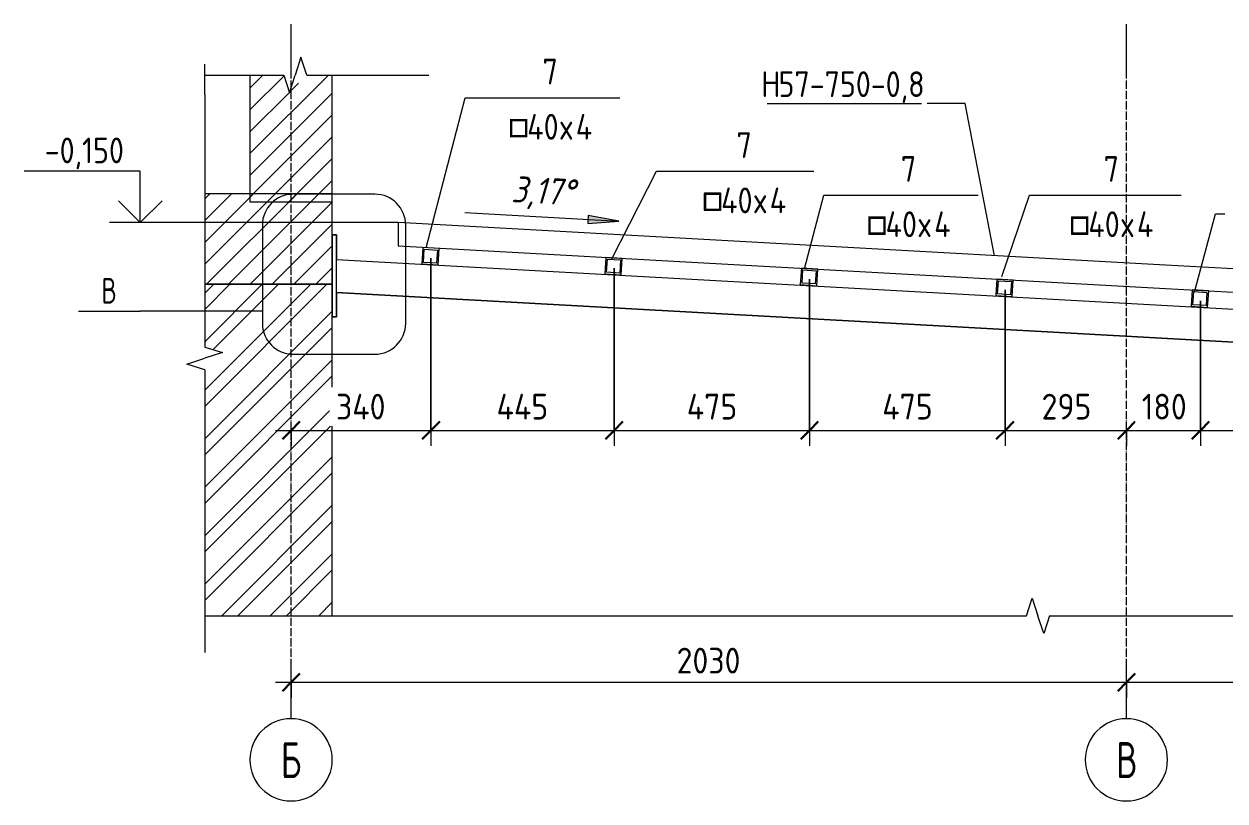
# Model space of a CAD drawing. Header units: millimetres. Extents: x 1343 to 81479, y -38120 to 27770.
# Drawn here: x 19838 to 22756, y -1556 to 332 of the extents above; entities that cross this region are included whole.
import ezdxf

# ---------------------------------------------------------------- set-up
doc = ezdxf.new("R2010")
doc.units = ezdxf.units.MM
doc.linetypes.add('02 Штрихпунктирная _20 мм_', pattern=[25, 20, -2.5, 0, -2.5])
for name, color, linetype, lineweight in [('AA_Dim', 7, 'Continuous', 9), ('AA_Dim-25', 7, 'Continuous', 9), ('AA_Oformlenie', 7, 'Continuous', 9), ('AA_Vinoska', 7, 'Continuous', 9), ('AA_Visotnaya otmetka', 7, 'Continuous', 9), ('AF_Balki', 7, 'Continuous', 20), ('AF_Perekritie', 7, 'Continuous', 9), ('AF_Perekritie_Опалубка_Существующая', 253, 'Continuous', 20), ('AF_Pokritie', 7, 'Continuous', 9), ('AF_Stena', 7, 'Continuous', 9), ('AF_Stena_Опалубка_Существующая', 253, 'Continuous', 20), ('Gen_Dim', 7, 'Continuous', 9), ('Gen_Fragment', 7, 'Continuous', 9), ('Оси', 7, 'Continuous', 9)]:
    doc.layers.add(name, color=color, linetype=linetype, lineweight=lineweight)
doc.styles.add('ISOCPEUR', font='isocpeur.TTF', dxfattribs={"width": 0.85, "height": 62.5})
doc.styles.add('ISOCPEUR_1', font='isocpeur.TTF', dxfattribs={"width": 0.7, "height": 62.5})
doc.styles.add('ISOCPEUR_2', font='isocpeur.TTF', dxfattribs={"width": 0.7, "height": 87.5})
doc.styles.add('ISOCPEUR_3', font='isocpeur.TTF', dxfattribs={"width": 0.9, "height": 62.5})
doc.styles.add('ISOCPEUR_4', font='isocpeur.TTF', dxfattribs={"width": 0.85, "height": 62.5})
doc.styles.add('ISOCPEUR_I', font='isocpeui.ttf', dxfattribs={"width": 0.85, "height": 63.701923})
doc.dimstyles.new('05_Округл_5мм__непрозр_', dxfattribs={"dimscale": 304.8, "dimtxt": 62.672186, "dimasz": 0.139436, "dimexe": 0.123031, "dimexo": 0.082021, "dimgap": 0.024606, "dimtad": 1, "dimdec": 0, "dimrnd": 5, "dimdsep": 46, "dimtxsty": 'ISOCPEUR_3', "dimblk1": 'OBLIQUE', "dimblk2": 'OBLIQUE', "dimsah": 1, "dimcen": 0.09, "dimdle": 0.123031, "dimazin": 0, "dimtfac": 1, "dimtdec": 4, "dimtix": 1, "dimtmove": 0, "dimatfit": 3, "dimfxl": 1, "dimtvp": 1, "dimtfill": 1, "dimtolj": 1, "dimtzin": 0, "dimlwd": 18, "dimlwe": 18, "dimarcsym": 2})
doc.dimstyles.new('05_Округл_5мм__прозр_', dxfattribs={"dimscale": 304.8, "dimtxt": 62.672186, "dimasz": 0.139436, "dimexe": 0.123031, "dimexo": 0.082021, "dimgap": 0.008202, "dimtad": 1, "dimdec": 0, "dimrnd": 5, "dimdsep": 46, "dimtxsty": 'ISOCPEUR_3', "dimblk1": 'OBLIQUE', "dimblk2": 'OBLIQUE', "dimsah": 1, "dimcen": 0.09, "dimdle": 0.123031, "dimazin": 0, "dimtfac": 1, "dimtdec": 4, "dimtix": 1, "dimtmove": 0, "dimatfit": 3, "dimfxl": 1, "dimtvp": 1, "dimtolj": 1, "dimtzin": 0, "dimlwd": 18, "dimlwe": 18, "dimarcsym": 2})
pattern_1 = [(45, (22773.86, -300), (-26.5165, 26.5165), [])]

# ---------------------------------------------------------------- blocks, each defined once
blk = doc.blocks.new('253_Профиль гнутый сварной квадратный _НесКаркас_Балка_ - Балка_80х6-4080235-КР_РЗ_Км_3')
at = {"layer": 'AF_Balki'}
for p, q in [((-23010.1, -239.6), (-19273, -446.7)), ((-23010.1, -239.6), (-19273, -446.7)), ((-19510.6, -513.6), (-23010.1, -319.8)), ((-23010.1, -319.8), (-19510.6, -513.6)), ((-19277.4, -526.6), (-19273, -446.7)), ((-19273, -446.7), (-19277.4, -526.6)), ((-19273.3, -452.7), (-19277.1, -520.6)), ((-19277.1, -520.6), (-19273.3, -452.7)), ((-19277.4, -526.6), (-19445, -517.3)), ((-19445, -517.3), (-19277.4, -526.6))]:
    blk.add_line(p, q, dxfattribs=at)
blk = doc.blocks.new('354_Прокат Лист _НесКаркас_РабПлоск_ - 354_Прокат Лист _НесКаркас_РабПлоск_-4002182-КР_РЗ_Км_3')
at = {"layer": 'AF_Balki'}
for p, q in [((-19385.1, -860), (-19585.1, -860)), ((-19585.1, -860), (-19585.1, -870)), ((-19585.1, -870), (-19385.1, -870)), ((-19385.1, -870), (-19385.1, -860))]:
    blk.add_line(p, q, dxfattribs=at)
blk = doc.blocks.new('253_Профиль гнутый сварной квадратный _НесКаркас_Балка_ - Балка_80х6-4080535-КР_РЗ_Км_3')
at = {"layer": 'AF_Balki'}
for p, q in [((-23010.1, -239.6), (-19273, -446.7)), ((-23010.1, -239.6), (-19273, -446.7)), ((-19510.6, -513.6), (-23010.1, -319.8)), ((-23010.1, -319.8), (-19510.6, -513.6)), ((-19277.4, -526.6), (-19273, -446.7)), ((-19273, -446.7), (-19277.4, -526.6)), ((-19273.3, -452.7), (-19277.1, -520.6)), ((-19277.1, -520.6), (-19273.3, -452.7)), ((-19277.4, -526.6), (-19445, -517.3)), ((-19445, -517.3), (-19277.4, -526.6))]:
    blk.add_line(p, q, dxfattribs=at)
blk = doc.blocks.new('354_Прокат Лист _НесКаркас_РабПлоск_ - 354_Прокат Лист _НесКаркас_РабПлоск_-V10-КР_РЗ_Км_3')
at = {"layer": 'AF_Balki'}
for p, q in [((-23020.1, -379.6), (-23020.1, -179.6)), ((-23020.1, -179.6), (-23010.1, -179.6)), ((-23010.1, -179.6), (-23020.1, -179.6)), ((-23020.1, -179.6), (-23020.1, -379.6)), ((-23010.1, -179.6), (-23010.1, -239.6)), ((-23010.1, -239.6), (-23010.1, -179.6)), ((-23010.1, -319.8), (-23010.1, -379.6)), ((-23010.1, -379.6), (-23010.1, -319.8)), ((-23010.1, -379.6), (-23020.1, -379.6)), ((-23020.1, -379.6), (-23010.1, -379.6))]:
    blk.add_line(p, q, dxfattribs=at)
blk = doc.blocks.new('253_Профиль гнутый сварной квадратный _НесКаркас_Балка_ - Балка_40х4-4135807-КР_РЗ_Км_3')
at = {"layer": 'AF_Balki'}
for p, q in [((-20930, -313.7), (-20932.7, -353.6)), ((-20890.1, -316.3), (-20930, -313.7)), ((-20928.4, -349.8), (-20926.3, -317.9)), ((-20926.3, -317.9), (-20894.4, -320.1)), ((-20894.4, -320.1), (-20896.5, -352)), ((-20892.8, -356.2), (-20890.1, -316.3)), ((-20896.5, -352), (-20928.4, -349.8)), ((-20932.7, -353.6), (-20892.8, -356.2))]:
    blk.add_line(p, q, dxfattribs=at)
blk = doc.blocks.new('253_Профиль гнутый сварной квадратный _НесКаркас_Балка_ - Балка_40х4-4135808-КР_РЗ_Км_3')
at = {"layer": 'AF_Balki'}
for p, q in [((-21405, -287.3), (-21407.7, -327.3)), ((-21365.1, -290), (-21405, -287.3)), ((-21403.4, -323.5), (-21401.3, -291.6)), ((-21401.3, -291.6), (-21369.4, -293.7)), ((-21367.8, -329.9), (-21365.1, -290)), ((-21369.4, -293.7), (-21371.5, -325.7)), ((-21407.7, -327.3), (-21367.8, -329.9)), ((-21371.5, -325.7), (-21403.4, -323.5))]:
    blk.add_line(p, q, dxfattribs=at)
blk = doc.blocks.new('253_Профиль гнутый сварной квадратный _НесКаркас_Балка_ - Балка_40х4-4135809-КР_РЗ_Км_3')
at = {"layer": 'AF_Balki'}
for p, q in [((-21880, -261), (-21882.7, -300.9)), ((-21840.1, -263.7), (-21880, -261)), ((-21878.4, -297.2), (-21876.3, -265.3)), ((-21876.3, -265.3), (-21844.4, -267.4)), ((-21844.4, -267.4), (-21846.5, -299.4)), ((-21842.8, -303.6), (-21840.1, -263.7)), ((-21882.7, -300.9), (-21842.8, -303.6)), ((-21846.5, -299.4), (-21878.4, -297.2))]:
    blk.add_line(p, q, dxfattribs=at)
blk = doc.blocks.new('253_Профиль гнутый сварной квадратный _НесКаркас_Балка_ - Балка_40х4-4135810-КР_РЗ_Км_3')
at = {"layer": 'AF_Balki'}
for p, q in [((-22355, -234.7), (-22357.7, -274.6)), ((-22315.1, -237.4), (-22355, -234.7)), ((-22353.4, -270.9), (-22351.3, -239)), ((-22351.3, -239), (-22319.4, -241.1)), ((-22319.4, -241.1), (-22321.5, -273)), ((-22317.8, -277.3), (-22315.1, -237.4)), ((-22357.7, -274.6), (-22317.8, -277.3)), ((-22321.5, -273), (-22353.4, -270.9))]:
    blk.add_line(p, q, dxfattribs=at)
blk = doc.blocks.new('253_Профиль гнутый сварной квадратный _НесКаркас_Балка_ - Балка_40х4-4082985-КР_РЗ_Км_3')
at = {"layer": 'AF_Balki'}
for p, q in [((-22800, -210.6), (-22802.7, -250.5)), ((-22760.1, -213.3), (-22800, -210.6)), ((-22798.4, -246.8), (-22796.3, -214.9)), ((-22796.3, -214.9), (-22764.4, -217)), ((-22764.4, -217), (-22766.5, -248.9)), ((-22762.8, -253.2), (-22760.1, -213.3)), ((-22802.7, -250.5), (-22762.8, -253.2)), ((-22766.5, -248.9), (-22798.4, -246.8))]:
    blk.add_line(p, q, dxfattribs=at)
blk = doc.blocks.new('011_ЛинияОбрыва _ЭлУзла_Линия_ - Тип 1-4090434-КР_РЗ_Км_3')
at = {"layer": 'AA_Oformlenie'}
for p, q in [((-23329.9, -1105.7), (-21332.6, -1105.7)), ((-21277, -1105.7), (-19217.9, -1105.7))]:
    blk.add_line(p, q, dxfattribs=at)
blk = doc.blocks.new('011_ЛинияОбрыва _ЭлУзла_Линия_ - Тип 1-4090218-КР_РЗ_Км_3')
at = {"layer": 'AA_Oformlenie'}
for p, q in [((-23329.9, 208.1), (-23137.6, 208.1)), ((-23081.9, 208.1), (-22860.1, 208.1))]:
    blk.add_line(p, q, dxfattribs=at)
blk = doc.blocks.new('011_ЛинияОбрыва _ЭлУзла_Линия_ - Тип 1-4090157-КР_РЗ_Км_3')
at = {"layer": 'AA_Oformlenie'}
for p, q in [((-23329.9, 160), (-23329.9, -452.5)), ((-23329.9, -508.2), (-23329.9, -1120))]:
    blk.add_line(p, q, dxfattribs=at)
blk = doc.blocks.new('Высотные отметки - Стрелка вверх-400292-КР_РЗ_Км_3')
at = {"layer": 'AA_Vinoska'}
for p, q in [((-23486.6, -25), (-23769.1, -25)), ((-23486.6, -150), (-23486.6, -25)), ((-23486.6, -150), (-23539.6, -97)), ((-23486.6, -150), (-23433.5, -97)), ((-23411.6, -150), (-23561.6, -150))]:
    blk.add_line(p, q, dxfattribs=at)
blk = doc.blocks.new('044_М_Универсальная с полкой - Марка-3031129-КР_РЗ_Км_3')
at = {"layer": 'AA_Vinoska'}
blk.add_line((-21963.4, 139.4), (-21588.4, 139.4), dxfattribs=at)
blk = doc.blocks.new('Ось сетки - d_4мм-2765513-КР_РЗ_Км_3')
at = {"layer": 'Оси'}
for start, end in [(0, 180), (0, 180), (180, 360), (180, 360)]:
    blk.add_arc((-23120.1, -1455.6), 100, start, end, dxfattribs=at)
blk = doc.blocks.new('DIMBLOCK22-КР_РЗ_Км_3')
at = {"layer": 'AA_Dim-25', "lineweight": 18}
for p, q in [((20826.6, -236.9), (20826.6, -692.7)), ((20826.6, -655.2), (20826.6, -236.9)), ((20449.1, -655.2), (20826.6, -655.2)), ((20486.6, -650.1), (20486.6, -692.7)), ((20486.6, -655.2), (20486.6, -650.1))]:
    blk.add_line(p, q, dxfattribs=at)
at = {"layer": 'AA_Dim-25', "lineweight": 30}
for p, q in [((20486.6, -655.2), (20507.9, -633.9)), ((20826.6, -655.2), (20847.9, -633.9)), ((20486.6, -655.2), (20465.4, -676.4)), ((20826.6, -655.2), (20805.4, -676.4))]:
    blk.add_line(p, q, dxfattribs=at)
at = {"layer": 'AA_Dim-25', "color": 0, "lineweight": 18, "insert": (20595.7, -566.2), "char_height": 62.5, "width": 146.156, "attachment_point": 1, "line_spacing_factor": 1.135194, "style": 'ISOCPEUR_3', "bg_fill": 3, "box_fill_scale": 1.25, "bg_fill_color": 256, "bg_fill_true_color": 13158600, "bg_fill_transparency": 0}
blk.add_mtext('340', dxfattribs=at)
blk = doc.blocks.new('_Oblique')
at = {"color": 0, "linetype": 'ByBlock', "lineweight": -2}
blk.add_line((-0.5, -0.5), (0.5, 0.5), dxfattribs=at)
blk = doc.blocks.new('DIMBLOCK23-КР_РЗ_Км_3')
at = {"layer": 'AA_Dim-25', "lineweight": 18}
for p, q in [((20826.6, -236.9), (20826.6, -692.7)), ((20826.6, -655.2), (20826.6, -236.9)), ((21271.6, -261), (21271.6, -692.7)), ((21271.6, -655.2), (21271.6, -261)), ((20826.6, -655.2), (21271.6, -655.2))]:
    blk.add_line(p, q, dxfattribs=at)
at = {"layer": 'AA_Dim-25', "lineweight": 30}
for p, q in [((20826.6, -655.2), (20847.9, -633.9)), ((21271.6, -655.2), (21292.9, -633.9)), ((20826.6, -655.2), (20805.4, -676.4)), ((21271.6, -655.2), (21250.4, -676.4))]:
    blk.add_line(p, q, dxfattribs=at)
at = {"layer": 'AA_Dim-25', "color": 0, "lineweight": 18, "insert": (20985.9, -566.2), "char_height": 62.5, "width": 151.832, "attachment_point": 1, "line_spacing_factor": 1.135194, "style": 'ISOCPEUR_3', "bg_fill": 3, "box_fill_scale": 1.25, "bg_fill_color": 256, "bg_fill_true_color": 13158600, "bg_fill_transparency": 0}
blk.add_mtext('445', dxfattribs=at)
blk = doc.blocks.new('DIMBLOCK24-КР_РЗ_Км_3')
at = {"layer": 'AA_Dim-25', "lineweight": 18}
for p, q in [((21271.6, -261), (21271.6, -692.7)), ((21271.6, -655.2), (21271.6, -261)), ((21746.6, -287.4), (21746.6, -692.7)), ((21746.6, -655.2), (21746.6, -287.4)), ((21271.6, -655.2), (21746.6, -655.2))]:
    blk.add_line(p, q, dxfattribs=at)
at = {"layer": 'AA_Dim-25', "lineweight": 30}
for p, q in [((21271.6, -655.2), (21292.9, -633.9)), ((21746.6, -655.2), (21767.9, -633.9)), ((21271.6, -655.2), (21250.4, -676.4)), ((21746.6, -655.2), (21725.4, -676.4))]:
    blk.add_line(p, q, dxfattribs=at)
at = {"layer": 'AA_Dim-25', "color": 0, "lineweight": 18, "insert": (21448.2, -566.2), "char_height": 62.5, "width": 146.156, "attachment_point": 1, "line_spacing_factor": 1.135194, "style": 'ISOCPEUR_3', "bg_fill": 3, "box_fill_scale": 1.25, "bg_fill_color": 256, "bg_fill_true_color": 13158600, "bg_fill_transparency": 0}
blk.add_mtext('475', dxfattribs=at)
blk = doc.blocks.new('DIMBLOCK25-КР_РЗ_Км_3')
at = {"layer": 'AA_Dim-25', "lineweight": 18}
for p, q in [((21746.6, -287.4), (21746.6, -692.7)), ((21746.6, -655.2), (21746.6, -287.4)), ((22221.6, -313.7), (22221.6, -692.7)), ((22221.6, -655.2), (22221.6, -313.7)), ((21746.6, -655.2), (22221.6, -655.2))]:
    blk.add_line(p, q, dxfattribs=at)
at = {"layer": 'AA_Dim-25', "lineweight": 30}
for p, q in [((21746.6, -655.2), (21767.9, -633.9)), ((22221.6, -655.2), (22242.9, -633.9)), ((21746.6, -655.2), (21725.4, -676.4)), ((22221.6, -655.2), (22200.4, -676.4))]:
    blk.add_line(p, q, dxfattribs=at)
at = {"layer": 'AA_Dim-25', "color": 0, "lineweight": 18, "insert": (21923.2, -566.2), "char_height": 62.5, "width": 146.156, "attachment_point": 1, "line_spacing_factor": 1.135194, "style": 'ISOCPEUR_3', "bg_fill": 3, "box_fill_scale": 1.25, "bg_fill_color": 256, "bg_fill_true_color": 13158600, "bg_fill_transparency": 0}
blk.add_mtext('475', dxfattribs=at)
blk = doc.blocks.new('DIMBLOCK26-КР_РЗ_Км_3')
at = {"layer": 'AA_Dim-25', "lineweight": 18}
for p, q in [((22221.6, -313.7), (22221.6, -692.7)), ((22221.6, -655.2), (22221.6, -313.7)), ((22221.6, -655.2), (22516.6, -655.2)), ((22516.6, -650.1), (22516.6, -692.7)), ((22516.6, -655.2), (22516.6, -650.1))]:
    blk.add_line(p, q, dxfattribs=at)
at = {"layer": 'AA_Dim-25', "lineweight": 30}
for p, q in [((22221.6, -655.2), (22242.9, -633.9)), ((22516.6, -655.2), (22537.9, -633.9)), ((22221.6, -655.2), (22200.4, -676.4)), ((22516.6, -655.2), (22495.4, -676.4))]:
    blk.add_line(p, q, dxfattribs=at)
at = {"layer": 'AA_Dim-25', "color": 0, "lineweight": 18, "insert": (22310.6, -566.2), "char_height": 62.5, "width": 140.48, "attachment_point": 1, "line_spacing_factor": 1.135194, "style": 'ISOCPEUR_3', "bg_fill": 3, "box_fill_scale": 1.25, "bg_fill_color": 256, "bg_fill_true_color": 13158600, "bg_fill_transparency": 0}
blk.add_mtext('295', dxfattribs=at)
blk = doc.blocks.new('DIMBLOCK27-КР_РЗ_Км_3')
at = {"layer": 'AA_Dim-25', "lineweight": 18}
for p, q in [((22696.6, -340), (22696.6, -692.7)), ((22696.6, -655.2), (22696.6, -340)), ((22516.6, -650.1), (22516.6, -692.7)), ((22516.6, -655.2), (22516.6, -650.1)), ((22516.6, -655.2), (22696.6, -655.2))]:
    blk.add_line(p, q, dxfattribs=at)
at = {"layer": 'AA_Dim-25', "lineweight": 30}
for p, q in [((22516.6, -655.2), (22537.9, -633.9)), ((22696.6, -655.2), (22717.9, -633.9)), ((22516.6, -655.2), (22495.4, -676.4)), ((22696.6, -655.2), (22675.4, -676.4))]:
    blk.add_line(p, q, dxfattribs=at)
at = {"layer": 'AA_Dim-25', "color": 0, "lineweight": 18, "insert": (22554, -566.2), "char_height": 62.5, "width": 126.29, "attachment_point": 1, "line_spacing_factor": 1.135194, "style": 'ISOCPEUR_3', "bg_fill": 3, "box_fill_scale": 1.25, "bg_fill_color": 256, "bg_fill_true_color": 13158600, "bg_fill_transparency": 0}
blk.add_mtext('180', dxfattribs=at)
blk = doc.blocks.new('DIMBLOCK28-КР_РЗ_Км_3')
at = {"layer": 'AA_Dim-25', "lineweight": 18}
for p, q in [((22696.6, -340), (22696.6, -692.7)), ((22696.6, -655.2), (22696.6, -340)), ((23171.6, -366.3), (23171.6, -692.7)), ((23171.6, -655.2), (23171.6, -366.3)), ((22696.6, -655.2), (23171.6, -655.2))]:
    blk.add_line(p, q, dxfattribs=at)
at = {"layer": 'AA_Dim-25', "lineweight": 30}
for p, q in [((22696.6, -655.2), (22717.9, -633.9)), ((23171.6, -655.2), (23192.9, -633.9)), ((22696.6, -655.2), (22675.4, -676.4)), ((23171.6, -655.2), (23150.4, -676.4))]:
    blk.add_line(p, q, dxfattribs=at)
at = {"layer": 'AA_Dim-25', "color": 0, "lineweight": 18, "insert": (22873.2, -566.2), "char_height": 62.5, "width": 146.156, "attachment_point": 1, "line_spacing_factor": 1.135194, "style": 'ISOCPEUR_3', "bg_fill": 3, "box_fill_scale": 1.25, "bg_fill_color": 256, "bg_fill_true_color": 13158600, "bg_fill_transparency": 0}
blk.add_mtext('475', dxfattribs=at)
blk = doc.blocks.new('043_М_Балки_Полка - Позиция_Наименование_дп14-3916595-КР_РЗ_Км_3')
at = {"layer": 'AA_Vinoska'}
blk.add_line((-19295.4, -659.9), (-18945.4, -659.9), dxfattribs=at)
blk = doc.blocks.new('DIMBLOCK31-КР_РЗ_Км_3')
at = {"layer": 'AA_Dim-25', "lineweight": 30}
for p, q in [((20486.6, -1267.2), (20507.9, -1245.9)), ((22516.6, -1267.2), (22537.9, -1245.9)), ((20486.6, -1267.2), (20465.4, -1288.4)), ((22516.6, -1267.2), (22495.4, -1288.4))]:
    blk.add_line(p, q, dxfattribs=at)
at = {"layer": 'AA_Dim-25', "lineweight": 18}
for p, q in [((20449.1, -1267.2), (22516.6, -1267.2)), ((20486.6, -1262.1), (20486.6, -1304.7)), ((20486.6, -1267.2), (20486.6, -1262.1)), ((22516.6, -1262.1), (22516.6, -1304.7)), ((22516.6, -1267.2), (22516.6, -1262.1))]:
    blk.add_line(p, q, dxfattribs=at)
at = {"layer": 'AA_Dim-25', "color": 0, "lineweight": 18, "insert": (21423.6, -1183.3), "char_height": 62.5, "width": 187.307, "attachment_point": 1, "line_spacing_factor": 1.135194, "style": 'ISOCPEUR_3'}
blk.add_mtext('2030', dxfattribs=at)
blk = doc.blocks.new('DIMBLOCK32-КР_РЗ_Км_3')
at = {"layer": 'AA_Dim-25', "lineweight": 18}
for p, q in [((24121.6, -885), (24121.6, -1304.7)), ((24121.6, -1267.2), (24121.6, -885)), ((22516.6, -1262.1), (22516.6, -1304.7)), ((22516.6, -1267.2), (22516.6, -1262.1)), ((22516.6, -1267.2), (24159.1, -1267.2))]:
    blk.add_line(p, q, dxfattribs=at)
at = {"layer": 'AA_Dim-25', "lineweight": 30}
for p, q in [((22516.6, -1267.2), (22537.9, -1245.9)), ((24121.6, -1267.2), (24142.9, -1245.9)), ((22516.6, -1267.2), (22495.4, -1288.4)), ((24121.6, -1267.2), (24100.4, -1288.4))]:
    blk.add_line(p, q, dxfattribs=at)
at = {"layer": 'AA_Dim-25', "color": 0, "lineweight": 18, "insert": (23247, -1183.3), "char_height": 62.5, "width": 173.117, "attachment_point": 1, "line_spacing_factor": 1.135194, "style": 'ISOCPEUR_3'}
blk.add_mtext('1605', dxfattribs=at)
blk = doc.blocks.new('Вид узла - Номер узла 6мм-393529-КР_РЗ_Км_3')
at = {"layer": 'Gen_Fragment'}
blk.add_line((-23636.9, -365.8), (-23486.9, -365.8), dxfattribs=at)

msp = doc.modelspace()

# ---------------------------------------------------------------- hatches: boundary and pattern name
at = {"layer": 'AF_Perekritie'}
h = msp.add_hatch(dxfattribs=at)
h.set_pattern_fill('FP_8', color=9, style=0, pattern_type=2)
h.set_pattern_definition(pattern_1)
h.paths.add_polyline_path([(20586.6264, -300), (20586.6264, -80), (20276.8008, -80), (20276.8008, -300)])
at = {"layer": 'AF_Stena'}
h = msp.add_hatch(dxfattribs=at)
h.set_pattern_fill('FP_8', color=9, style=0, pattern_type=2)
h.set_pattern_definition(pattern_1)
h.paths.add_polyline_path([(20386.6264, -100), (20586.6264, -100), (20586.6264, 208.056), (20524.7807, 208.056), (20524.7807, 188.4297), (20496.6264, 188.4297), (20496.6264, 208.056), (20482.8764, 164.7547), (20469.1264, 208.056), (20386.6264, 208.056), (20386.6264, 164.7547)])
h = msp.add_hatch(dxfattribs=at)
h.set_pattern_fill('FP_9', color=9, style=0, pattern_type=2)
h.set_pattern_definition([(45, (22773.86, -300), (-58.933, 58.933), []), (45, (22813.15, -300), (-58.933, 58.933), [])])
h.paths.add_polyline_path([(20296.4271, -1105.7033), (20586.6264, -1105.7033), (20586.6264, -300), (20276.8008, -300), (20276.8008, -452.5), (20320.102, -466.25), (20276.8008, -480), (20296.4271, -480), (20296.4271, -508.1543), (20276.8008, -508.1543), (20276.8008, -1105.7033)])

# ---------------------------------------------------------------- linework, layer by layer
at = {"layer": 'AA_Vinoska'}
for p, q in [((20276.8008, 160), (20276.8008, 235)), ((20510.7036, 251.3811), (20496.6264, 208.056)), ((20524.7807, 208.056), (20510.7036, 251.3811)), ((20469.1264, 208.056), (20482.8764, 164.7547)), ((20482.8764, 164.7547), (20496.6264, 208.056)), ((20746.6264, 208.056), (20821.6264, 208.056)), ((20909.6074, 153.2689), (20935.8638, 153.2689)), ((22125.1705, 139.394), (22032.5263, 139.394)), ((22196.3438, -231.1696), (22125.1705, 139.394)), ((21374.3785, -25.606), (21407.199, -25.606)), ((21781.4966, -83.5412), (21806.7521, -83.5412)), ((22281.4966, -83.5412), (22299.5342, -83.5412)), ((22733.3347, -129.2044), (22756.1663, -129.2044)), ((20276.8008, -452.5), (20320.102, -466.25)), ((20320.102, -466.25), (20276.8008, -480)), ((20233.4757, -494.0772), (20276.8008, -480)), ((20276.8008, -508.1543), (20233.4757, -494.0772)), ((22274.0648, -1105.7033), (22287.8148, -1062.402)), ((22287.8148, -1062.402), (22301.5648, -1105.7033)), ((22315.642, -1149.0284), (22301.5648, -1105.7033)), ((22329.7191, -1105.7033), (22315.642, -1149.0284)), ((20276.8008, -1120), (20276.8008, -1195))]:
    msp.add_line(p, q, dxfattribs=at)
at = {"layer": 'AA_Visotnaya otmetka'}
for p, q in [((20550.916, -150), (20120.1066, -150)), ((20746.6264, -150), (20550.916, -150))]:
    msp.add_line(p, q, dxfattribs=at)
at = {"layer": 'AF_Perekritie_Опалубка_Существующая', "color": 254}
for p, q in [((20586.6264, -80), (20276.8008, -80)), ((20586.6264, -300), (20586.6264, -80))]:
    msp.add_line(p, q, dxfattribs=at)
at = {"layer": 'AF_Perekritie_Опалубка_Существующая', "color": 9, "lineweight": 9}
msp.add_line((20276.8008, -300), (20586.6264, -300), dxfattribs=at)
at = {"layer": 'AF_Pokritie', "lineweight": 20}
for p, q in [((20746.6264, -150), (20746.6264, -207)), ((22611.6264, -253.3272), (20746.6264, -150)), ((20746.6264, -207), (22611.6264, -310.3272)), ((24356.6264, -350), (22611.6264, -253.3272)), ((22611.6264, -310.3272), (24356.6264, -407))]:
    msp.add_line(p, q, dxfattribs=at)
at = {"layer": 'AF_Stena_Опалубка_Существующая', "color": 254}
for p, q in [((20386.6264, 208.056), (20386.6264, -100)), ((20586.6264, -100), (20586.6264, 208.056)), ((20386.6264, -100), (20586.6264, -100)), ((20586.6264, -300), (20276.8008, -300)), ((20586.6264, -1105.7033), (20586.6264, -300))]:
    msp.add_line(p, q, dxfattribs=at)
at = {"layer": 'Gen_Dim'}
msp.add_line((21207.8898, -152.3808), (21283.3212, -146.6709), dxfattribs=at)
at = {"layer": 'Gen_Fragment'}
for p, q in [((20690.1516, -81.2596), (20491.765, -81.2596)), ((20416.765, -156.2596), (20416.765, -394.995)), ((20416.765, -365.8085), (20118.6572, -365.8085))]:
    msp.add_line(p, q, dxfattribs=at)
for centre, start, end in [((20491.765, -156.2596), 90, 180), ((20690.1516, -156.2596), 0, 90)]:
    msp.add_arc(centre, 75, start, end, dxfattribs=at)
at = {"layer": 'Оси'}
for p, q in [((20486.6264, 207.2782), (20486.6264, 332.2782)), ((22516.6264, 207.2782), (22516.6264, 332.2782)), ((20486.6264, -1355.5798), (20486.6264, -1230.5798)), ((22516.6264, -1355.5798), (22516.6264, -1230.5798))]:
    msp.add_line(p, q, dxfattribs=at)
at = {"layer": 'Оси', "linetype": '02 Штрихпунктирная _20 мм_'}
for p, q in [((20486.6264, -1230.5798), (20486.6264, 207.2782)), ((22516.6264, -1230.5798), (22516.6264, 207.2782))]:
    msp.add_line(p, q, dxfattribs=at)

# ---------------------------------------------------------------- block references
at = {"layer": 'AA_Oformlenie'}
for name in ['011_ЛинияОбрыва _ЭлУзла_Линия_ - Тип 1-4090218-КР_РЗ_Км_3', '011_ЛинияОбрыва _ЭлУзла_Линия_ - Тип 1-4090157-КР_РЗ_Км_3', '011_ЛинияОбрыва _ЭлУзла_Линия_ - Тип 1-4090434-КР_РЗ_Км_3']:
    msp.add_blockref(name, (43606.688, 0), dxfattribs=at)
at = {"layer": 'AA_Vinoska'}
for name, p in [('043_М_Балки_Полка - Позиция_Наименование_дп14-3916595-КР_РЗ_Км_3', (40231.2373, 813.1372)), ('044_М_Универсальная с полкой - Марка-3031129-КР_РЗ_Км_3', (43606.688, 0)), ('Высотные отметки - Стрелка вверх-400292-КР_РЗ_Км_3', (43606.688, 0)), ('043_М_Балки_Полка - Позиция_Наименование_дп14-3916595-КР_РЗ_Км_3', (40702.5725, 634.2623)), ('043_М_Балки_Полка - Позиция_Наименование_дп14-3916595-КР_РЗ_Км_3', (41102.1256, 576.3271)), ('043_М_Балки_Полка - Позиция_Наименование_дп14-3916595-КР_РЗ_Км_3', (41594.9077, 576.3271))]:
    msp.add_blockref(name, p, dxfattribs=at)
at = {"layer": 'AF_Balki', "rotation": 270}
msp.add_blockref('354_Прокат Лист _НесКаркас_РабПлоск_ - 354_Прокат Лист _НесКаркас_РабПлоск_-4002182-КР_РЗ_Км_3', (21456.6264, -19764.6941), dxfattribs=at)
at = {"layer": 'AF_Balki'}
for name in ['354_Прокат Лист _НесКаркас_РабПлоск_ - 354_Прокат Лист _НесКаркас_РабПлоск_-V10-КР_РЗ_Км_3', '253_Профиль гнутый сварной квадратный _НесКаркас_Балка_ - Балка_40х4-4082985-КР_РЗ_Км_3', '253_Профиль гнутый сварной квадратный _НесКаркас_Балка_ - Балка_80х6-4080235-КР_РЗ_Км_3', '253_Профиль гнутый сварной квадратный _НесКаркас_Балка_ - Балка_80х6-4080535-КР_РЗ_Км_3', '253_Профиль гнутый сварной квадратный _НесКаркас_Балка_ - Балка_40х4-4135810-КР_РЗ_Км_3', '253_Профиль гнутый сварной квадратный _НесКаркас_Балка_ - Балка_40х4-4135809-КР_РЗ_Км_3', '253_Профиль гнутый сварной квадратный _НесКаркас_Балка_ - Балка_40х4-4135808-КР_РЗ_Км_3', '253_Профиль гнутый сварной квадратный _НесКаркас_Балка_ - Балка_40х4-4135807-КР_РЗ_Км_3']:
    msp.add_blockref(name, (43606.688, 0), dxfattribs=at)
at = {"layer": 'Gen_Fragment'}
msp.add_blockref('Вид узла - Номер узла 6мм-393529-КР_РЗ_Км_3', (43606.688, 0), dxfattribs=at)
at = {"layer": 'Оси'}
for p in [(43606.688, 0), (45636.688, 0)]:
    msp.add_blockref('Ось сетки - d_4мм-2765513-КР_РЗ_Км_3', p, dxfattribs=at)

# ---------------------------------------------------------------- texts
at = {"layer": 'AA_Vinoska', "char_height": 62.5, "attachment_point": 1}
for s, insert, width, style in [('\\fISOCPEUR|b0|i0|c204|p34|;\\W.85;7', (21097.7414, 248.1068), 45.99682, 'ISOCPEUR'), ('\\fISOCPEUR|b0|i0|c204|p34|;\\W.85;Н', (21628.9888, 217.3382), 51.107578, 'ISOCPEUR'), ('57-750-0,8', (21671.1567, 217.3382), 436.118, 'ISOCPEUR'), ('\\fISOCPEUR|b0|i0|c130|p34|;\\W.85;□', (21012.6351, 113.8327), 57.921922, 'ISOCPEUR_4'), ('40', (21060.4255, 113.8327), 97.104398, 'ISOCPEUR'), ('\\fISOCPEUR|b0|i0|c204|p34|;\\W.85;х', (21140.5446, 113.8327), 45.99682, 'ISOCPEUR'), ('\\fISOCPEUR|b0|i0|c204|p34|;\\W.85;4', (21178.4958, 113.8327), 51.107578, 'ISOCPEUR'), ('\\fISOCPEUR|b0|i0|c204|p34|;\\W.85;7', (21569.0766, 69.2319), 45.99682, 'ISOCPEUR'), ('\\fISOCPEUR|b0|i0|c204|p34|;\\W.85;7', (21968.6297, 11.2967), 45.99682, 'ISOCPEUR'), ('\\fISOCPEUR|b0|i0|c204|p34|;\\W.85;7', (22461.4118, 11.2967), 45.99682, 'ISOCPEUR'), ('\\fISOCPEUR|b0|i0|c130|p34|;\\W.85;□', (21483.9703, -65.0422), 57.921922, 'ISOCPEUR_4'), ('40', (21531.7607, -65.0422), 97.104398, 'ISOCPEUR'), ('\\fISOCPEUR|b0|i0|c204|p34|;\\W.85;х', (21611.8798, -65.0422), 45.99682, 'ISOCPEUR'), ('\\fISOCPEUR|b0|i0|c204|p34|;\\W.85;4', (21649.831, -65.0422), 51.107578, 'ISOCPEUR'), ('\\fISOCPEUR|b0|i0|c130|p34|;\\W.85;□', (21883.5234, -122.9774), 57.921922, 'ISOCPEUR_4'), ('40', (21931.3138, -122.9774), 97.104398, 'ISOCPEUR'), ('\\fISOCPEUR|b0|i0|c204|p34|;\\W.85;х', (22011.4329, -122.9774), 45.99682, 'ISOCPEUR'), ('\\fISOCPEUR|b0|i0|c204|p34|;\\W.85;4', (22049.3841, -122.9774), 51.107578, 'ISOCPEUR'), ('\\fISOCPEUR|b0|i0|c130|p34|;\\W.85;□', (22376.3055, -122.9774), 57.921922, 'ISOCPEUR_4'), ('40', (22424.0959, -122.9774), 97.104398, 'ISOCPEUR'), ('\\fISOCPEUR|b0|i0|c204|p34|;\\W.85;х', (22504.215, -122.9774), 45.99682, 'ISOCPEUR'), ('\\fISOCPEUR|b0|i0|c204|p34|;\\W.85;4', (22542.1662, -122.9774), 51.107578, 'ISOCPEUR')]:
    msp.add_mtext(s, dxfattribs=dict(at, insert=insert, width=width, style=style))
at = {"layer": 'AA_Visotnaya otmetka', "insert": (19887.9755, 56.4199), "char_height": 62.5, "width": 227.11473, "attachment_point": 1, "line_spacing_factor": 1.135194, "style": 'ISOCPEUR'}
msp.add_mtext('-0,150', dxfattribs=at)
at = {"layer": 'Gen_Dim', "insert": (21024.7377, -36.7124), "char_height": 63.70192, "width": 184.248705, "attachment_point": 1, "rotation": 356.8288658, "line_spacing_factor": 1.135194, "style": 'ISOCPEUR_I', "bg_fill": 3, "box_fill_scale": 1.25, "bg_fill_color": 256, "bg_fill_true_color": 13158600, "bg_fill_transparency": 0}
msp.add_mtext('3,17°', dxfattribs=at)
at = {"layer": 'Gen_Fragment', "insert": (20025.9137, -284.535), "char_height": 62.5, "width": 42.088594, "attachment_point": 1, "style": 'ISOCPEUR_1'}
msp.add_mtext('\\fISOCPEUR|b0|i0|c204|p34|;\\W.7;В', dxfattribs=at)
at = {"layer": 'Оси', "char_height": 87.5, "width": 60.326984, "attachment_point": 1, "style": 'ISOCPEUR_2'}
for s, insert in [('\\fISOCPEUR|b0|i0|c204|p34|;\\W.7;Б', (20461.7437, -1412.4647)), ('\\fISOCPEUR|b0|i0|c204|p34|;\\W.7;В', (22491.7437, -1412.4647))]:
    msp.add_mtext(s, dxfattribs=dict(at, insert=insert))

# ---------------------------------------------------------------- dimensions: what is measured, and where the dimension line sits
at = {"layer": 'AA_Dim', "lineweight": 18}
for base, p1, p2, override, picture, middle in [((24121.6264, -1267.1983), (22516.6264, -1237.1462), (24121.6264, -860), {"dimpost": '<>', "dimfxl": 1648.715946}, 'DIMBLOCK32-КР_РЗ_Км_3', (23319.1264, -1233.4483)), ((22516.6264, -1267.1983), (20486.6264, -1237.1462), (22516.6264, -1237.1462), {"dimpost": '<>', "dimfxl": 2030}, 'DIMBLOCK31-КР_РЗ_Км_3', (21501.6264, -1233.4483))]:
    dim = msp.add_linear_dim(base=base, p1=p1, p2=p2, dimstyle='05_Округл_5мм__прозр_', override=override, dxfattribs=at)
    dim.commit()
    dim.dimension.update_dxf_attribs({"geometry": picture, "text_midpoint": middle})

# ---------------------------------------------------------------- next in the draw order: hatches: boundary and pattern name
at = {"layer": 'Gen_Dim'}
msp.add_hatch(color=256, dxfattribs=at).paths.add_polyline_path([(21283.3212, -146.6709), (21208.9823, -132.6632), (21207.8898, -152.3808)])

# ---------------------------------------------------------------- next in the draw order: linework, layer by layer
for p, q in [((20908.8954, -125.9265), (21283.3212, -146.6709)), ((21208.9823, -132.6632), (21207.8898, -152.3808)), ((21283.3212, -146.6709), (21208.9823, -132.6632))]:
    msp.add_line(p, q, dxfattribs=at)

# ---------------------------------------------------------------- next in the draw order: dimensions: what is measured, and where the dimension line sits
at = {"layer": 'AA_Dim', "lineweight": 18}
dim = msp.add_linear_dim(base=(20826.6264, -655.1691), p1=(20486.6264, -625.1171), p2=(20826.6264, -211.949), dimstyle='05_Округл_5мм__непрозр_', override={"dimpost": '<>', "dimfxl": 535.077432}, dxfattribs=at)
dim.commit()
dim.dimension.update_dxf_attribs({"geometry": 'DIMBLOCK22-КР_РЗ_Км_3', "text_midpoint": (20656.6264, -616.4191)})

# ---------------------------------------------------------------- next in the draw order: linework, layer by layer
at = {"layer": 'Gen_Fragment'}
for p, q in [((20765.1516, -394.995), (20765.1516, -156.2596)), ((20491.765, -469.995), (20690.1516, -469.995))]:
    msp.add_line(p, q, dxfattribs=at)
for centre, start, end in [((20491.765, -394.995), 180, 270), ((20690.1516, -394.995), 270, 0)]:
    msp.add_arc(centre, 75, start, end, dxfattribs=at)

# ---------------------------------------------------------------- next in the draw order: dimensions: what is measured, and where the dimension line sits
at = {"layer": 'AA_Dim', "lineweight": 18}
dim = msp.add_linear_dim(base=(21271.6264, -655.1691), p1=(20826.6264, -211.949), p2=(21271.6264, -236.0494), dimstyle='05_Округл_5мм__непрозр_', override={"dimpost": '<>', "dimfxl": 445.652142}, dxfattribs=at)
dim.commit()
dim.dimension.update_dxf_attribs({"geometry": 'DIMBLOCK23-КР_РЗ_Км_3', "text_midpoint": (21049.1264, -616.4191)})

# ---------------------------------------------------------------- next in the draw order: linework, layer by layer
at = {"layer": 'AA_Vinoska'}
msp.add_line((20815.1833, -211.5885), (20909.6074, 153.2689), dxfattribs=at)

# ---------------------------------------------------------------- next in the draw order: dimensions: what is measured, and where the dimension line sits
at = {"layer": 'AA_Dim', "lineweight": 18}
dim = msp.add_linear_dim(base=(21746.6264, -655.1691), p1=(21271.6264, -236.0494), p2=(21746.6264, -262.366), dimstyle='05_Округл_5мм__непрозр_', override={"dimpost": '<>', "dimfxl": 475.728454}, dxfattribs=at)
dim.commit()
dim.dimension.update_dxf_attribs({"geometry": 'DIMBLOCK24-КР_РЗ_Км_3', "text_midpoint": (21509.1264, -616.4191)})

# ---------------------------------------------------------------- next in the draw order: linework, layer by layer
at = {"layer": 'AA_Vinoska'}
msp.add_line((21264.9771, -240.0329), (21374.3785, -25.606), dxfattribs=at)

# ---------------------------------------------------------------- next in the draw order: dimensions: what is measured, and where the dimension line sits
at = {"layer": 'AA_Dim', "lineweight": 18}
dim = msp.add_linear_dim(base=(22221.6264, -655.1691), p1=(21746.6264, -262.366), p2=(22221.6264, -288.6826), dimstyle='05_Округл_5мм__непрозр_', override={"dimpost": '<>', "dimfxl": 475.728454}, dxfattribs=at)
dim.commit()
dim.dimension.update_dxf_attribs({"geometry": 'DIMBLOCK25-КР_РЗ_Км_3', "text_midpoint": (21984.1264, -616.4191)})

# ---------------------------------------------------------------- next in the draw order: linework, layer by layer
at = {"layer": 'AA_Vinoska'}
msp.add_line((21734.452, -262.3888), (21781.4966, -83.5412), dxfattribs=at)

# ---------------------------------------------------------------- next in the draw order: dimensions: what is measured, and where the dimension line sits
at = {"layer": 'AA_Dim', "lineweight": 18}
dim = msp.add_linear_dim(base=(22516.6264, -655.1691), p1=(22221.6264, -288.6826), p2=(22516.6264, -625.1171), dimstyle='05_Округл_5мм__непрозр_', override={"dimpost": '<>', "dimfxl": 447.451854}, dxfattribs=at)
dim.commit()
dim.dimension.update_dxf_attribs({"geometry": 'DIMBLOCK26-КР_РЗ_Км_3', "text_midpoint": (22369.1264, -616.4191)})

# ---------------------------------------------------------------- next in the draw order: linework, layer by layer
at = {"layer": 'AA_Vinoska'}
msp.add_line((22213.9157, -281.4151), (22281.4966, -83.5412), dxfattribs=at)

# ---------------------------------------------------------------- next in the draw order: dimensions: what is measured, and where the dimension line sits
at = {"layer": 'AA_Dim', "lineweight": 18}
dim = msp.add_linear_dim(base=(22696.6264, -655.1691), p1=(22516.6264, -625.1171), p2=(22696.6264, -314.9991), dimstyle='05_Округл_5мм__непрозр_', override={"dimpost": '<>', "dimfxl": 358.570937}, dxfattribs=at)
dim.commit()
dim.dimension.update_dxf_attribs({"geometry": 'DIMBLOCK27-КР_РЗ_Км_3', "text_midpoint": (22606.6264, -616.4191)})

# ---------------------------------------------------------------- next in the draw order: dimensions: what is measured, and where the dimension line sits
dim = msp.add_linear_dim(base=(23171.6264, -655.1691), p1=(22696.6264, -314.9991), p2=(23171.6264, -341.3157), dimstyle='05_Округл_5мм__непрозр_', override={"dimpost": '<>', "dimfxl": 475.728454}, dxfattribs=at)
dim.commit()
dim.dimension.update_dxf_attribs({"geometry": 'DIMBLOCK28-КР_РЗ_Км_3', "text_midpoint": (22934.1264, -616.4191)})

# ---------------------------------------------------------------- next in the draw order: linework, layer by layer
at = {"layer": 'AA_Vinoska'}
msp.add_line((22681.9636, -319.4678), (22733.3347, -129.2044), dxfattribs=at)

doc.saveas('drawing.dxf')
